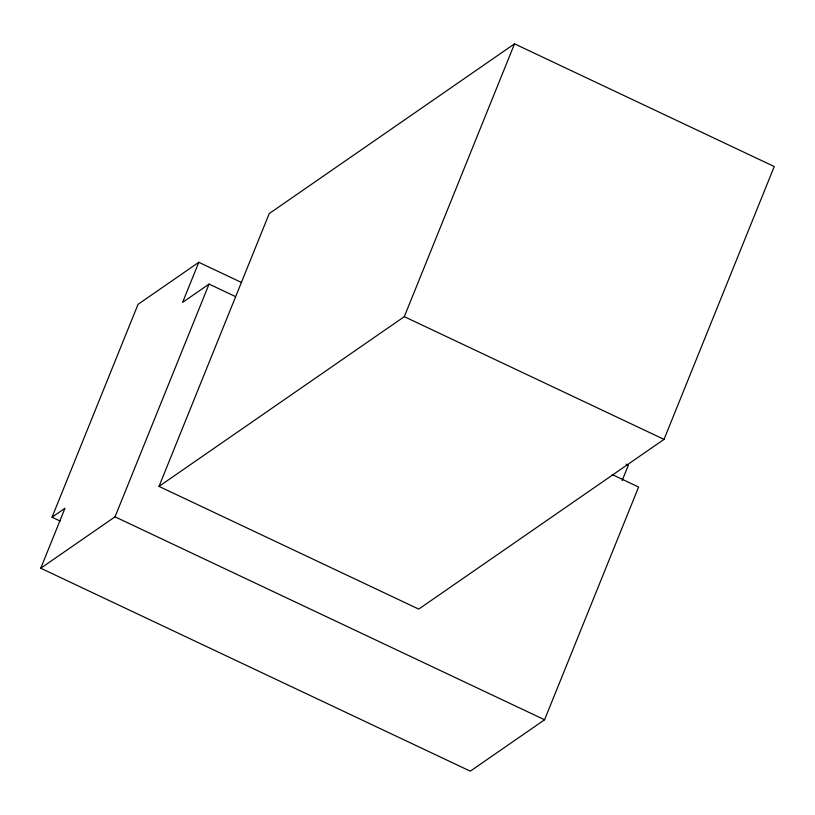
<?xml version="1.0" encoding="UTF-8"?>
<svg xmlns="http://www.w3.org/2000/svg" width="815" height="815" viewBox="0 0 815 815"><rect width="100%" height="100%" fill="white"/><g stroke="black" fill="none" stroke-linecap="round" stroke-linejoin="round"><path stroke-width="1.22" d="M60.076 521.019L52.028 517.219L138.041 304.341L198.799 262.298L241.291 282.377M612.187 474.554L638.603 487.034L544.573 719.767L470.296 771.163L40.75 568.218L64.966 508.275L52.028 517.219M198.799 262.298L182.601 302.396L209.058 284.089L235.474 296.568M40.75 568.218L115.027 516.822L209.058 284.089M159.007 486.392L269.225 213.571L514.52 43.837L774.25 166.545L664.021 439.377L418.727 609.1L159.007 486.392L404.301 316.658L514.52 43.837M622.151 480.585L628.345 465.253L626.042 464.163M404.301 316.658L664.021 439.377M115.027 516.822L544.573 719.767"/></g></svg>
